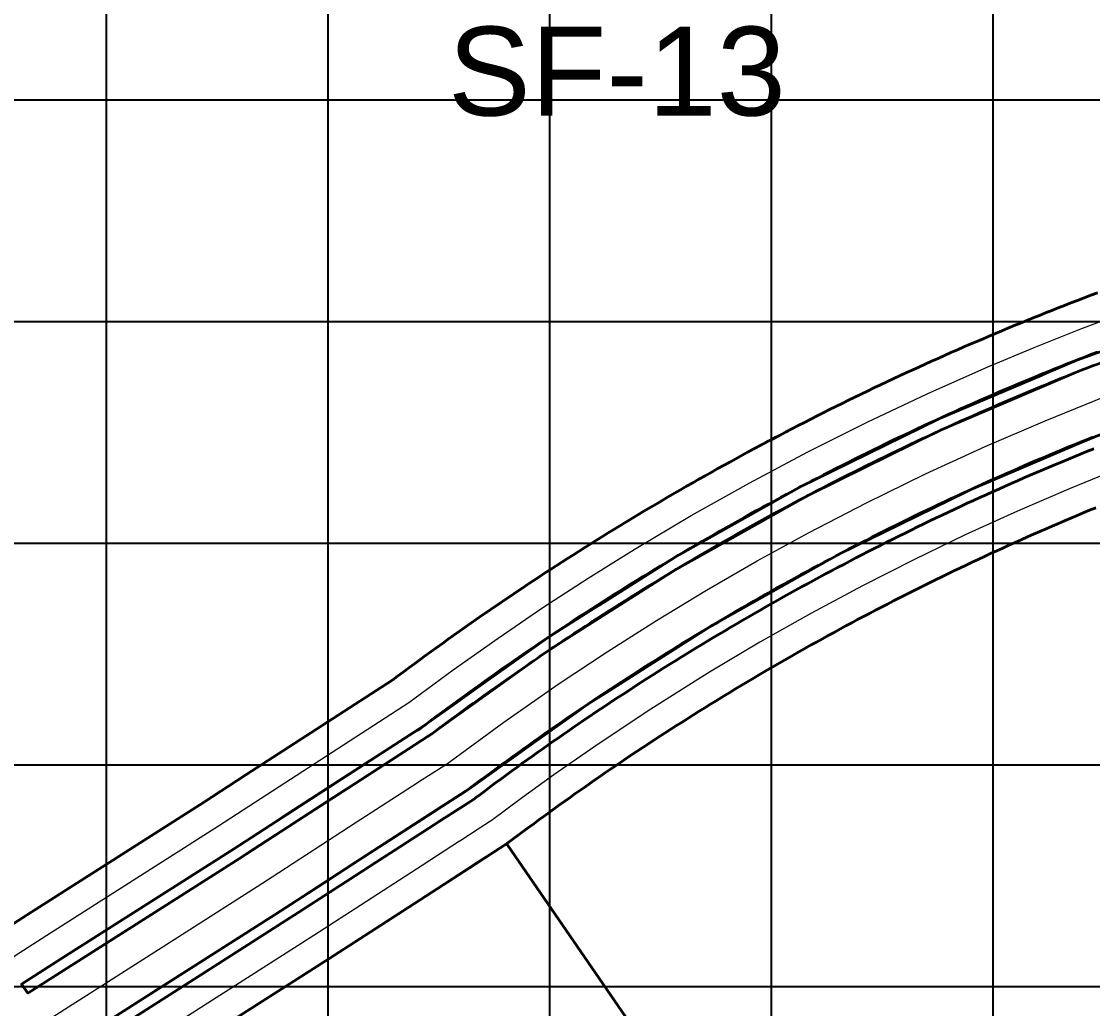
# Model space of a CAD drawing. Header units: millimetres. Extents: x 464536 to 476893, y 870501 to 881610.
# Drawn here: x 467461.5 to 467944.9, y 877990 to 878435.3 of the extents above; entities that cross this region are included whole.
import ezdxf
from ezdxf.enums import TextEntityAlignment as Align

# ---------------------------------------------------------------- set-up
doc = ezdxf.new("R2010")
doc.units = ezdxf.units.MM
for name, color, linetype, lineweight in [('Center_1', 7, 'Continuous', 5), ('Land Use Code', 7, 'Continuous', 35), ('Mixed use', 30, 'Continuous', 35), ('Proposed Road Net work', 7, 'Continuous', 35), ('Recreational _ Environmental', 84, 'Continuous', 35), ('Special Functions-', 9, 'Continuous', 35)]:
    doc.layers.add(name, color=color, linetype=linetype, lineweight=lineweight)
doc.layers.add('Grid1', color=7, linetype='Continuous')
doc.styles.add('Arial', font='arial.ttf')

msp = doc.modelspace()

# ---------------------------------------------------------------- linework, layer by layer
at = {"layer": 'Center_1'}
for points in [[(467444.96, 878005.29), (467472.96, 878023.14), (467550.41, 878072.51), (467569.65, 878084.96), (467636.31, 878128.09), (467656.31, 878142.83), (467676.59, 878157.17), (467696.82, 878170.89), (467717.32, 878184.22), (467738.07, 878197.16), (467763.81, 878212.45), (467789.91, 878227.12), (467816.36, 878241.18), (467843.12, 878254.6), (467870.2, 878267.39), (467897.57, 878279.53), (467918.51, 878288.31), (467939.61, 878296.7), (467968.88, 878307.64)], [(467451.98, 877971.22), (467468.86, 877981.99), (467469.04, 877982.1), (467516.3, 878012.22), (467567.98, 878045.16), (467574.66, 878049.49), (467612.17, 878073.76), (467640.6, 878092.16), (467640.78, 878092.27), (467653.73, 878100.65), (467654.93, 878101.43), (467679.16, 878119.23), (467703.81, 878136.43), (467725.79, 878151.03), (467748.07, 878165.16), (467770.66, 878178.81), (467793.53, 878191.97), (467816.67, 878204.64), (467842.92, 878218.24), (467869.48, 878231.2), (467896.35, 878243.53), (467923.5, 878255.21), (467950.93, 878266.23)], [(467958.75, 878234.4), (467934.77, 878224.7), (467911, 878214.48), (467887.46, 878203.75), (467864.16, 878192.52), (467841.1, 878180.78), (467817.8, 878168.28), (467794.78, 878155.27), (467772.06, 878141.75), (467768.48, 878139.56), (467743.97, 878124.09), (467719.84, 878108.03), (467701.84, 878095.49), (467687.63, 878085.24), (467673.57, 878074.78), (467673.19, 878074.53), (467667.62, 878070.93), (467659.41, 878065.62), (467659.23, 878065.5), (467642.42, 878054.62), (467612.17, 878035.05), (467593.48, 878022.96), (467549.48, 877994.83), (467487.78, 877955.5)]]:
    msp.add_lwpolyline(points, dxfattribs=at)
at = {"layer": 'Grid1'}
for p, q in [((467500, 870600), (467500, 881600)), ((467600, 870600), (467600, 881600)), ((467700, 870600), (467700, 881600)), ((467800, 870600), (467800, 881600)), ((467900, 870600), (467900, 881600)), ((464700, 878400), (472600, 878400)), ((464700, 878300), (472600, 878300)), ((464700, 878200), (472600, 878200)), ((464700, 878100), (472600, 878100)), ((464700, 878000), (472600, 878000))]:
    msp.add_line(p, q, dxfattribs=at)
at = {"layer": 'Mixed use'}
msp.add_polyline3d([(467854.06, 877812.1, 0), (467680.68, 878064.01, 0), (467680.45, 878064.34, 0), (467681.09, 878064.8, 0), (467683.41, 878066.54, 0), (467685.73, 878068.28, 0), (467688.04, 878070.01, 0), (467690.36, 878071.73, 0), (467692.69, 878073.44, 0), (467695.02, 878075.15, 0), (467697.35, 878076.86, 0), (467699.69, 878078.56, 0), (467702.03, 878080.25, 0), (467704.38, 878081.94, 0), (467706.73, 878083.62, 0), (467709.08, 878085.3, 0), (467711.3, 878086.87, 0), (467713.51, 878088.43, 0), (467715.73, 878089.99, 0), (467717.96, 878091.54, 0), (467720.19, 878093.09, 0), (467722.42, 878094.64, 0), (467724.65, 878096.17, 0), (467726.89, 878097.71, 0), (467729.39, 878099.41, 0), (467731.89, 878101.1, 0), (467734.39, 878102.79, 0), (467736.9, 878104.47, 0), (467739.41, 878106.14, 0), (467741.93, 878107.81, 0), (467744.45, 878109.47, 0), (467746.98, 878111.13, 0), (467749.5, 878112.78, 0), (467752.04, 878114.42, 0), (467754.58, 878116.06, 0), (467757.12, 878117.69, 0), (467759.66, 878119.31, 0), (467762.21, 878120.93, 0), (467764.77, 878122.54, 0), (467767.33, 878124.14, 0), (467769.89, 878125.74, 0), (467772.45, 878127.33, 0), (467775.02, 878128.91, 0), (467778.57, 878131.08, 0), (467781.14, 878132.65, 0), (467783.73, 878134.21, 0), (467786.32, 878135.76, 0), (467788.91, 878137.31, 0), (467791.5, 878138.86, 0), (467794.1, 878140.39, 0), (467796.71, 878141.92, 0), (467799.31, 878143.44, 0), (467801.93, 878144.96, 0), (467804.54, 878146.47, 0), (467807.16, 878147.97, 0), (467809.78, 878149.47, 0), (467812.41, 878150.96, 0), (467815.04, 878152.44, 0), (467817.67, 878153.91, 0), (467820.31, 878155.38, 0), (467822.95, 878156.85, 0), (467825.6, 878158.3, 0), (467828.25, 878159.75, 0), (467830.9, 878161.19, 0), (467833.56, 878162.63, 0), (467836.22, 878164.06, 0), (467838.88, 878165.48, 0), (467841.55, 878166.9, 0), (467844.22, 878168.3, 0), (467846.89, 878169.71, 0), (467849.6, 878171.11, 0), (467852.3, 878172.51, 0), (467855.01, 878173.91, 0), (467857.73, 878175.3, 0), (467860.44, 878176.68, 0), (467863.16, 878178.05, 0), (467865.89, 878179.41, 0), (467868.62, 878180.77, 0), (467871.35, 878182.13, 0), (467874.08, 878183.47, 0), (467876.82, 878184.81, 0), (467879.56, 878186.14, 0), (467882.31, 878187.46, 0), (467885.06, 878188.78, 0), (467887.81, 878190.09, 0), (467890.56, 878191.39, 0), (467893.32, 878192.69, 0), (467896.08, 878193.98, 0), (467898.85, 878195.26, 0), (467901.62, 878196.54, 0), (467904.39, 878197.8, 0), (467907.16, 878199.06, 0), (467909.94, 878200.32, 0), (467912.72, 878201.56, 0), (467915.51, 878202.8, 0), (467918.3, 878204.03, 0), (467921.09, 878205.26, 0), (467923.88, 878206.48, 0), (467926.68, 878207.69, 0), (467929.48, 878208.89, 0), (467932.28, 878210.08, 0), (467935.09, 878211.27, 0), (467937.9, 878212.45, 0), (467940.71, 878213.63, 0), (467943.52, 878214.8, 0), (467946.34, 878215.96, 0)], dxfattribs=at)
at = {"layer": 'Proposed Road Net work'}
for points in [[(467447.14, 878021.5, 0), (467466.25, 878033.68, 0), (467543.66, 878083.03, 0), (467562.86, 878095.45, 0), (467629.15, 878138.35, 0), (467631.3, 878139.96, 0), (467633.82, 878141.84, 0), (467636.33, 878143.71, 0), (467638.85, 878145.57, 0), (467641.38, 878147.43, 0), (467643.91, 878149.28, 0), (467646.45, 878151.12, 0), (467648.99, 878152.96, 0), (467651.53, 878154.79, 0), (467654.08, 878156.62, 0), (467656.64, 878158.44, 0), (467659.19, 878160.25, 0), (467661.76, 878162.06, 0), (467664.32, 878163.86, 0), (467666.9, 878165.66, 0), (467669.47, 878167.45, 0), (467672.01, 878169.2, 0), (467674.56, 878170.95, 0), (467677.1, 878172.69, 0), (467679.66, 878174.42, 0), (467682.21, 878176.15, 0), (467684.77, 878177.88, 0), (467687.34, 878179.59, 0), (467689.91, 878181.31, 0), (467692.48, 878183.01, 0), (467695.06, 878184.71, 0), (467697.64, 878186.4, 0), (467700.22, 878188.09, 0), (467702.81, 878189.77, 0), (467705.41, 878191.44, 0), (467708, 878193.11, 0), (467710.6, 878194.77, 0), (467713.21, 878196.42, 0), (467715.82, 878198.07, 0), (467718.43, 878199.71, 0), (467721.05, 878201.35, 0), (467723.67, 878202.98, 0), (467726.3, 878204.6, 0), (467728.93, 878206.22, 0), (467731.56, 878207.83, 0), (467734.28, 878209.48, 0), (467737, 878211.13, 0), (467739.73, 878212.77, 0), (467742.46, 878214.4, 0), (467745.2, 878216.03, 0), (467747.94, 878217.65, 0), (467750.68, 878219.26, 0), (467753.43, 878220.87, 0), (467756.18, 878222.47, 0), (467758.93, 878224.06, 0), (467761.7, 878225.65, 0), (467764.46, 878227.23, 0), (467767.23, 878228.8, 0), (467770, 878230.37, 0), (467772.78, 878231.92, 0), (467775.56, 878233.48, 0), (467778.34, 878235.02, 0), (467781.13, 878236.56, 0), (467783.92, 878238.09, 0), (467786.71, 878239.61, 0), (467789.51, 878241.13, 0), (467792.31, 878242.64, 0), (467795.12, 878244.14, 0), (467797.93, 878245.64, 0), (467800.74, 878247.12, 0), (467803.56, 878248.61, 0), (467806.38, 878250.08, 0), (467809.21, 878251.55, 0), (467812.03, 878253.01, 0), (467814.87, 878254.46, 0), (467817.7, 878255.91, 0), (467820.54, 878257.35, 0), (467823.38, 878258.78, 0), (467826.23, 878260.21, 0), (467829.08, 878261.63, 0), (467831.93, 878263.04, 0), (467834.79, 878264.44, 0), (467837.65, 878265.84, 0), (467840.51, 878267.23, 0), (467843.38, 878268.61, 0), (467846.25, 878269.99, 0), (467849.13, 878271.35, 0), (467852, 878272.72, 0), (467854.88, 878274.07, 0), (467857.77, 878275.42, 0), (467860.66, 878276.76, 0), (467863.55, 878278.09, 0), (467866.44, 878279.41, 0), (467869.34, 878280.73, 0), (467872.24, 878282.04, 0), (467875.14, 878283.35, 0), (467878.05, 878284.64, 0), (467880.96, 878285.93, 0), (467883.88, 878287.21, 0), (467886.79, 878288.49, 0), (467889.71, 878289.76, 0), (467892.63, 878291.02, 0), (467895.45, 878292.22, 0), (467898.26, 878293.42, 0), (467901.08, 878294.61, 0), (467903.9, 878295.79, 0), (467906.72, 878296.97, 0), (467909.54, 878298.14, 0), (467912.37, 878299.3, 0), (467915.2, 878300.46, 0), (467918.04, 878301.6, 0), (467920.87, 878302.75, 0), (467923.71, 878303.88, 0), (467926.55, 878305.01, 0), (467929.4, 878306.14, 0), (467932.25, 878307.25, 0), (467935.1, 878308.36, 0), (467938.08, 878309.51, 0), (467941.07, 878310.66, 0), (467944.06, 878311.8, 0), (467947.06, 878312.93, 0)], [(467447.14, 878021.5, 0), (467466.25, 878033.68, 0), (467543.66, 878083.03, 0), (467562.86, 878095.45, 0), (467629.15, 878138.35, 0), (467631.3, 878139.96, 0), (467633.82, 878141.84, 0), (467636.33, 878143.71, 0), (467638.85, 878145.57, 0), (467641.38, 878147.43, 0), (467643.91, 878149.28, 0), (467646.45, 878151.12, 0), (467648.99, 878152.96, 0), (467651.53, 878154.79, 0), (467654.08, 878156.62, 0), (467656.64, 878158.44, 0), (467659.19, 878160.25, 0), (467661.76, 878162.06, 0), (467664.32, 878163.86, 0), (467666.9, 878165.66, 0), (467669.47, 878167.45, 0), (467672.01, 878169.2, 0), (467674.56, 878170.95, 0), (467677.1, 878172.69, 0), (467679.66, 878174.42, 0), (467682.21, 878176.15, 0), (467684.77, 878177.88, 0), (467687.34, 878179.59, 0), (467689.91, 878181.31, 0), (467692.48, 878183.01, 0), (467695.06, 878184.71, 0), (467697.64, 878186.4, 0), (467700.22, 878188.09, 0), (467702.81, 878189.77, 0), (467705.41, 878191.44, 0), (467708, 878193.11, 0), (467710.6, 878194.77, 0), (467713.21, 878196.42, 0), (467715.82, 878198.07, 0), (467718.43, 878199.71, 0), (467721.05, 878201.35, 0), (467723.67, 878202.98, 0), (467726.3, 878204.6, 0), (467728.93, 878206.22, 0), (467731.56, 878207.83, 0), (467734.28, 878209.48, 0), (467737, 878211.13, 0), (467739.73, 878212.77, 0), (467742.46, 878214.4, 0), (467745.2, 878216.03, 0), (467747.94, 878217.65, 0), (467750.68, 878219.26, 0), (467753.43, 878220.87, 0), (467756.18, 878222.47, 0), (467758.93, 878224.06, 0), (467761.7, 878225.65, 0), (467764.46, 878227.23, 0), (467767.23, 878228.8, 0), (467770, 878230.37, 0), (467772.78, 878231.92, 0), (467775.56, 878233.48, 0), (467778.34, 878235.02, 0), (467781.13, 878236.56, 0), (467783.92, 878238.09, 0), (467786.71, 878239.61, 0), (467789.51, 878241.13, 0), (467792.31, 878242.64, 0), (467795.12, 878244.14, 0), (467797.93, 878245.64, 0), (467800.74, 878247.12, 0), (467803.56, 878248.61, 0), (467806.38, 878250.08, 0), (467809.21, 878251.55, 0), (467812.03, 878253.01, 0), (467814.87, 878254.46, 0), (467817.7, 878255.91, 0), (467820.54, 878257.35, 0), (467823.38, 878258.78, 0), (467826.23, 878260.21, 0), (467829.08, 878261.63, 0), (467831.93, 878263.04, 0), (467834.79, 878264.44, 0), (467837.65, 878265.84, 0), (467840.51, 878267.23, 0), (467843.38, 878268.61, 0), (467846.25, 878269.99, 0), (467849.13, 878271.35, 0), (467852, 878272.72, 0), (467854.88, 878274.07, 0), (467857.77, 878275.42, 0), (467860.66, 878276.76, 0), (467863.55, 878278.09, 0), (467866.44, 878279.41, 0), (467869.34, 878280.73, 0), (467872.24, 878282.04, 0), (467875.14, 878283.35, 0), (467878.05, 878284.64, 0), (467880.96, 878285.93, 0), (467883.88, 878287.21, 0), (467886.79, 878288.49, 0), (467889.71, 878289.76, 0), (467892.63, 878291.02, 0), (467895.45, 878292.22, 0), (467898.26, 878293.42, 0), (467901.08, 878294.61, 0), (467903.9, 878295.79, 0), (467906.72, 878296.97, 0), (467909.54, 878298.14, 0), (467912.37, 878299.3, 0), (467915.2, 878300.46, 0), (467918.04, 878301.6, 0), (467920.87, 878302.75, 0), (467923.71, 878303.88, 0), (467926.55, 878305.01, 0), (467929.4, 878306.14, 0), (467932.25, 878307.25, 0), (467935.1, 878308.36, 0), (467938.08, 878309.51, 0), (467941.07, 878310.66, 0), (467944.06, 878311.8, 0), (467947.06, 878312.93, 0)], [(467947.06, 878286.18, 0), (467944.13, 878285.05, 0), (467941.34, 878283.96, 0), (467938.55, 878282.87, 0), (467935.76, 878281.77, 0), (467932.97, 878280.66, 0), (467930.19, 878279.55, 0), (467927.41, 878278.43, 0), (467924.63, 878277.3, 0), (467921.85, 878276.17, 0), (467919.08, 878275.03, 0), (467916.31, 878273.88, 0), (467913.54, 878272.73, 0), (467910.78, 878271.57, 0), (467908.02, 878270.4, 0), (467905.26, 878269.23, 0), (467902.5, 878268.05, 0), (467899.64, 878266.81, 0), (467896.77, 878265.57, 0), (467893.91, 878264.32, 0), (467891.06, 878263.06, 0), (467888.2, 878261.8, 0), (467885.35, 878260.53, 0), (467882.51, 878259.25, 0), (467879.66, 878257.96, 0), (467876.82, 878256.67, 0), (467873.98, 878255.37, 0), (467871.15, 878254.06, 0), (467868.32, 878252.75, 0), (467865.49, 878251.43, 0), (467862.67, 878250.1, 0), (467859.84, 878248.77, 0), (467857.03, 878247.43, 0), (467854.21, 878246.08, 0), (467851.4, 878244.72, 0), (467848.59, 878243.36, 0), (467845.79, 878241.99, 0), (467842.99, 878240.61, 0), (467840.19, 878239.23, 0), (467837.4, 878237.84, 0), (467834.61, 878236.44, 0), (467831.82, 878235.04, 0), (467829.03, 878233.63, 0), (467826.25, 878232.21, 0), (467823.48, 878230.78, 0), (467820.71, 878229.35, 0), (467817.94, 878227.91, 0), (467815.17, 878226.47, 0), (467812.41, 878225.02, 0), (467809.64, 878223.55, 0), (467806.89, 878222.09, 0), (467804.14, 878220.61, 0), (467801.4, 878219.13, 0), (467798.65, 878217.65, 0), (467795.91, 878216.15, 0), (467793.18, 878214.65, 0), (467790.44, 878213.15, 0), (467787.71, 878211.63, 0), (467784.99, 878210.11, 0), (467782.27, 878208.58, 0), (467779.55, 878207.05, 0), (467776.84, 878205.51, 0), (467774.13, 878203.96, 0), (467771.42, 878202.4, 0), (467768.72, 878200.84, 0), (467766.02, 878199.27, 0), (467763.33, 878197.7, 0), (467760.64, 878196.12, 0), (467757.95, 878194.53, 0), (467755.27, 878192.93, 0), (467752.59, 878191.33, 0), (467749.91, 878189.72, 0), (467747.24, 878188.11, 0), (467744.58, 878186.48, 0), (467741.99, 878184.91, 0), (467739.42, 878183.32, 0), (467736.84, 878181.73, 0), (467734.27, 878180.13, 0), (467731.71, 878178.53, 0), (467729.14, 878176.92, 0), (467726.59, 878175.3, 0), (467724.03, 878173.68, 0), (467721.48, 878172.05, 0), (467718.93, 878170.42, 0), (467716.39, 878168.78, 0), (467713.85, 878167.13, 0), (467711.32, 878165.48, 0), (467708.79, 878163.82, 0), (467706.26, 878162.15, 0), (467703.74, 878160.48, 0), (467701.22, 878158.8, 0), (467698.71, 878157.12, 0), (467696.2, 878155.43, 0), (467693.69, 878153.73, 0), (467691.19, 878152.03, 0), (467688.69, 878150.33, 0), (467686.19, 878148.61, 0), (467683.7, 878146.89, 0), (467681.18, 878145.14, 0), (467678.66, 878143.38, 0), (467676.14, 878141.61, 0), (467673.63, 878139.84, 0), (467671.12, 878138.06, 0), (467668.62, 878136.28, 0), (467666.12, 878134.49, 0), (467663.62, 878132.69, 0), (467661.13, 878130.89, 0), (467658.65, 878129.08, 0), (467656.16, 878127.27, 0), (467653.69, 878125.44, 0), (467651.21, 878123.62, 0), (467648.75, 878121.78, 0), (467646.28, 878119.95, 0), (467643.81, 878118.09, 0), (467643.1, 878117.59, 0), (467576.44, 878074.46, 0), (467557.17, 878061.99, 0), (467479.68, 878012.6, 0), (467461.55, 878001.04, 0), (467464.44, 877996.95, 0), (467508.24, 878024.87, 0), (467559.87, 878057.78, 0), (467566.51, 878062.08, 0), (467604.02, 878086.35, 0), (467632.57, 878104.83, 0), (467645.58, 878113.25, 0), (467646.34, 878113.74, 0), (467648.34, 878115.24, 0), (467650.77, 878117.06, 0), (467653.21, 878118.88, 0), (467655.66, 878120.69, 0), (467658.11, 878122.49, 0), (467660.56, 878124.29, 0), (467663.02, 878126.08, 0), (467665.48, 878127.87, 0), (467667.95, 878129.65, 0), (467670.42, 878131.42, 0), (467672.9, 878133.19, 0), (467675.38, 878134.95, 0), (467677.86, 878136.71, 0), (467680.35, 878138.46, 0), (467682.84, 878140.2, 0), (467685.34, 878141.94, 0), (467687.84, 878143.67, 0), (467690.35, 878145.4, 0), (467692.86, 878147.12, 0), (467695.37, 878148.83, 0), (467697.94, 878150.58, 0), (467700.52, 878152.31, 0), (467703.1, 878154.04, 0), (467705.68, 878155.77, 0), (467708.27, 878157.48, 0), (467710.86, 878159.2, 0), (467713.46, 878160.9, 0), (467716.06, 878162.6, 0), (467718.66, 878164.29, 0), (467721.27, 878165.97, 0), (467723.88, 878167.65, 0), (467726.5, 878169.32, 0), (467729.12, 878170.99, 0), (467731.75, 878172.65, 0), (467734.38, 878174.3, 0), (467737.01, 878175.95, 0), (467739.65, 878177.59, 0), (467742.29, 878179.22, 0), (467744.94, 878180.84, 0), (467747.59, 878182.46, 0), (467750.24, 878184.08, 0), (467752.9, 878185.68, 0), (467755.56, 878187.28, 0), (467758.23, 878188.88, 0), (467760.9, 878190.46, 0), (467763.57, 878192.04, 0), (467766.25, 878193.62, 0), (467768.93, 878195.18, 0), (467771.62, 878196.74, 0), (467774.3, 878198.29, 0), (467777, 878199.84, 0), (467779.7, 878201.38, 0), (467782.4, 878202.91, 0), (467785.1, 878204.44, 0), (467787.81, 878205.96, 0), (467790.52, 878207.47, 0), (467793.24, 878208.98, 0), (467795.96, 878210.48, 0), (467798.68, 878211.97, 0), (467801.41, 878213.45, 0), (467804.14, 878214.93, 0), (467806.87, 878216.41, 0), (467809.61, 878217.87, 0), (467812.36, 878219.33, 0), (467815.12, 878220.79, 0), (467817.88, 878222.24, 0), (467820.64, 878223.68, 0), (467823.41, 878225.12, 0), (467826.18, 878226.55, 0), (467828.95, 878227.97, 0), (467831.73, 878229.39, 0), (467834.51, 878230.79, 0), (467837.29, 878232.2, 0), (467840.08, 878233.59, 0), (467842.87, 878234.98, 0), (467845.66, 878236.36, 0), (467848.46, 878237.73, 0), (467851.26, 878239.1, 0), (467854.07, 878240.46, 0), (467856.87, 878241.81, 0), (467859.68, 878243.16, 0), (467862.5, 878244.49, 0), (467865.32, 878245.83, 0), (467868.14, 878247.15, 0), (467870.96, 878248.47, 0), (467873.79, 878249.78, 0), (467876.62, 878251.08, 0), (467879.46, 878252.38, 0), (467882.29, 878253.67, 0), (467885.13, 878254.95, 0), (467887.98, 878256.22, 0), (467890.83, 878257.49, 0), (467893.68, 878258.75, 0), (467896.53, 878260, 0), (467899.39, 878261.25, 0), (467902.25, 878262.49, 0), (467905.11, 878263.72, 0), (467907.97, 878264.95, 0), (467910.84, 878266.17, 0), (467913.71, 878267.38, 0), (467916.59, 878268.58, 0), (467919.47, 878269.78, 0), (467922.35, 878270.96, 0), (467925.23, 878272.15, 0), (467928.12, 878273.32, 0), (467931.01, 878274.49, 0), (467933.9, 878275.65, 0), (467936.8, 878276.8, 0), (467939.69, 878277.95, 0), (467942.6, 878279.09, 0), (467945.5, 878280.22, 0)], [(467947.06, 878286.18, 0), (467944.13, 878285.05, 0), (467941.34, 878283.96, 0), (467938.55, 878282.87, 0), (467935.76, 878281.77, 0), (467932.97, 878280.66, 0), (467930.19, 878279.55, 0), (467927.41, 878278.43, 0), (467924.63, 878277.3, 0), (467921.85, 878276.17, 0), (467919.08, 878275.03, 0), (467916.31, 878273.88, 0), (467913.54, 878272.73, 0), (467910.78, 878271.57, 0), (467908.02, 878270.4, 0), (467905.26, 878269.23, 0), (467902.5, 878268.05, 0), (467899.64, 878266.81, 0), (467896.77, 878265.57, 0), (467893.91, 878264.32, 0), (467891.06, 878263.06, 0), (467888.2, 878261.8, 0), (467885.35, 878260.53, 0), (467882.51, 878259.25, 0), (467879.66, 878257.96, 0), (467876.82, 878256.67, 0), (467873.98, 878255.37, 0), (467871.15, 878254.06, 0), (467868.32, 878252.75, 0), (467865.49, 878251.43, 0), (467862.67, 878250.1, 0), (467859.84, 878248.77, 0), (467857.03, 878247.43, 0), (467854.21, 878246.08, 0), (467851.4, 878244.72, 0), (467848.59, 878243.36, 0), (467845.79, 878241.99, 0), (467842.99, 878240.61, 0), (467840.19, 878239.23, 0), (467837.4, 878237.84, 0), (467834.61, 878236.44, 0), (467831.82, 878235.04, 0), (467829.03, 878233.63, 0), (467826.25, 878232.21, 0), (467823.48, 878230.78, 0), (467820.71, 878229.35, 0), (467817.94, 878227.91, 0), (467815.17, 878226.47, 0), (467812.41, 878225.02, 0), (467809.64, 878223.55, 0), (467806.89, 878222.09, 0), (467804.14, 878220.61, 0), (467801.4, 878219.13, 0), (467798.65, 878217.65, 0), (467795.91, 878216.15, 0), (467793.18, 878214.65, 0), (467790.44, 878213.15, 0), (467787.71, 878211.63, 0), (467784.99, 878210.11, 0), (467782.27, 878208.58, 0), (467779.55, 878207.05, 0), (467776.84, 878205.51, 0), (467774.13, 878203.96, 0), (467771.42, 878202.4, 0), (467768.72, 878200.84, 0), (467766.02, 878199.27, 0), (467763.33, 878197.7, 0), (467760.64, 878196.12, 0), (467757.95, 878194.53, 0), (467755.27, 878192.93, 0), (467752.59, 878191.33, 0), (467749.91, 878189.72, 0), (467747.24, 878188.11, 0), (467744.58, 878186.48, 0), (467741.99, 878184.91, 0), (467739.42, 878183.32, 0), (467736.84, 878181.73, 0), (467734.27, 878180.13, 0), (467731.71, 878178.53, 0), (467729.14, 878176.92, 0), (467726.59, 878175.3, 0), (467724.03, 878173.68, 0), (467721.48, 878172.05, 0), (467718.93, 878170.42, 0), (467716.39, 878168.78, 0), (467713.85, 878167.13, 0), (467711.32, 878165.48, 0), (467708.79, 878163.82, 0), (467706.26, 878162.15, 0), (467703.74, 878160.48, 0), (467701.22, 878158.8, 0), (467698.71, 878157.12, 0), (467696.2, 878155.43, 0), (467693.69, 878153.73, 0), (467691.19, 878152.03, 0), (467688.69, 878150.33, 0), (467686.19, 878148.61, 0), (467683.7, 878146.89, 0), (467681.18, 878145.14, 0), (467678.66, 878143.38, 0), (467676.14, 878141.61, 0), (467673.63, 878139.84, 0), (467671.12, 878138.06, 0), (467668.62, 878136.28, 0), (467666.12, 878134.49, 0), (467663.62, 878132.69, 0), (467661.13, 878130.89, 0), (467658.65, 878129.08, 0), (467656.16, 878127.27, 0), (467653.69, 878125.44, 0), (467651.21, 878123.62, 0), (467648.75, 878121.78, 0), (467646.28, 878119.95, 0), (467643.81, 878118.09, 0), (467643.1, 878117.59, 0), (467576.44, 878074.46, 0), (467557.17, 878061.99, 0), (467479.68, 878012.6, 0), (467461.55, 878001.04, 0), (467464.44, 877996.95, 0), (467508.24, 878024.87, 0), (467559.87, 878057.78, 0), (467566.51, 878062.08, 0), (467604.02, 878086.35, 0), (467632.57, 878104.83, 0), (467645.58, 878113.25, 0), (467646.34, 878113.74, 0), (467648.34, 878115.24, 0), (467650.77, 878117.06, 0), (467653.21, 878118.88, 0), (467655.66, 878120.69, 0), (467658.11, 878122.49, 0), (467660.56, 878124.29, 0), (467663.02, 878126.08, 0), (467665.48, 878127.87, 0), (467667.95, 878129.65, 0), (467670.42, 878131.42, 0), (467672.9, 878133.19, 0), (467675.38, 878134.95, 0), (467677.86, 878136.71, 0), (467680.35, 878138.46, 0), (467682.84, 878140.2, 0), (467685.34, 878141.94, 0), (467687.84, 878143.67, 0), (467690.35, 878145.4, 0), (467692.86, 878147.12, 0), (467695.37, 878148.83, 0), (467697.94, 878150.58, 0), (467700.52, 878152.31, 0), (467703.1, 878154.04, 0), (467705.68, 878155.77, 0), (467708.27, 878157.48, 0), (467710.86, 878159.2, 0), (467713.46, 878160.9, 0), (467716.06, 878162.6, 0), (467718.66, 878164.29, 0), (467721.27, 878165.97, 0), (467723.88, 878167.65, 0), (467726.5, 878169.32, 0), (467729.12, 878170.99, 0), (467731.75, 878172.65, 0), (467734.38, 878174.3, 0), (467737.01, 878175.95, 0), (467739.65, 878177.59, 0), (467742.29, 878179.22, 0), (467744.94, 878180.84, 0), (467747.59, 878182.46, 0), (467750.24, 878184.08, 0), (467752.9, 878185.68, 0), (467755.56, 878187.28, 0), (467758.23, 878188.88, 0), (467760.9, 878190.46, 0), (467763.57, 878192.04, 0), (467766.25, 878193.62, 0), (467768.93, 878195.18, 0), (467771.62, 878196.74, 0), (467774.3, 878198.29, 0), (467777, 878199.84, 0), (467779.7, 878201.38, 0), (467782.4, 878202.91, 0), (467785.1, 878204.44, 0), (467787.81, 878205.96, 0), (467790.52, 878207.47, 0), (467793.24, 878208.98, 0), (467795.96, 878210.48, 0), (467798.68, 878211.97, 0), (467801.41, 878213.45, 0), (467804.14, 878214.93, 0), (467806.87, 878216.41, 0), (467809.61, 878217.87, 0), (467812.36, 878219.33, 0), (467815.12, 878220.79, 0), (467817.88, 878222.24, 0), (467820.64, 878223.68, 0), (467823.41, 878225.12, 0), (467826.18, 878226.55, 0), (467828.95, 878227.97, 0), (467831.73, 878229.39, 0), (467834.51, 878230.79, 0), (467837.29, 878232.2, 0), (467840.08, 878233.59, 0), (467842.87, 878234.98, 0), (467845.66, 878236.36, 0), (467848.46, 878237.73, 0), (467851.26, 878239.1, 0), (467854.07, 878240.46, 0), (467856.87, 878241.81, 0), (467859.68, 878243.16, 0), (467862.5, 878244.49, 0), (467865.32, 878245.83, 0), (467868.14, 878247.15, 0), (467870.96, 878248.47, 0), (467873.79, 878249.78, 0), (467876.62, 878251.08, 0), (467879.46, 878252.38, 0), (467882.29, 878253.67, 0), (467885.13, 878254.95, 0), (467887.98, 878256.22, 0), (467890.83, 878257.49, 0), (467893.68, 878258.75, 0), (467896.53, 878260, 0), (467899.39, 878261.25, 0), (467902.25, 878262.49, 0), (467905.11, 878263.72, 0), (467907.97, 878264.95, 0), (467910.84, 878266.17, 0), (467913.71, 878267.38, 0), (467916.59, 878268.58, 0), (467919.47, 878269.78, 0), (467922.35, 878270.96, 0), (467925.23, 878272.15, 0), (467928.12, 878273.32, 0), (467931.01, 878274.49, 0), (467933.9, 878275.65, 0), (467936.8, 878276.8, 0), (467939.69, 878277.95, 0), (467942.6, 878279.09, 0), (467945.5, 878280.22, 0)], [(467945.03, 878247.79, 0), (467942.21, 878246.66, 0), (467939.39, 878245.52, 0), (467936.57, 878244.37, 0), (467933.76, 878243.22, 0), (467930.95, 878242.06, 0), (467928.14, 878240.89, 0), (467925.33, 878239.72, 0), (467922.53, 878238.54, 0), (467919.73, 878237.35, 0), (467916.93, 878236.15, 0), (467914.14, 878234.95, 0), (467911.35, 878233.74, 0), (467908.56, 878232.52, 0), (467905.78, 878231.3, 0), (467902.99, 878230.07, 0), (467900.22, 878228.83, 0), (467897.44, 878227.59, 0), (467894.67, 878226.34, 0), (467891.9, 878225.08, 0), (467889.13, 878223.81, 0), (467886.37, 878222.54, 0), (467883.61, 878221.26, 0), (467880.85, 878219.98, 0), (467878.1, 878218.69, 0), (467875.35, 878217.39, 0), (467872.6, 878216.08, 0), (467869.86, 878214.77, 0), (467867.12, 878213.45, 0), (467864.38, 878212.12, 0), (467861.65, 878210.79, 0), (467858.92, 878209.45, 0), (467856.19, 878208.1, 0), (467853.47, 878206.74, 0), (467850.75, 878205.38, 0), (467848.03, 878204.02, 0), (467845.32, 878202.64, 0), (467842.61, 878201.26, 0), (467839.9, 878199.87, 0), (467837.2, 878198.48, 0), (467834.5, 878197.08, 0), (467831.8, 878195.67, 0), (467829.11, 878194.25, 0), (467826.42, 878192.83, 0), (467823.73, 878191.4, 0), (467821.06, 878189.97, 0), (467818.39, 878188.54, 0), (467815.73, 878187.09, 0), (467813.07, 878185.64, 0), (467810.41, 878184.19, 0), (467807.75, 878182.72, 0), (467805.1, 878181.25, 0), (467802.45, 878179.78, 0), (467799.81, 878178.29, 0), (467797.17, 878176.8, 0), (467794.54, 878175.31, 0), (467791.9, 878173.81, 0), (467789.27, 878172.3, 0), (467786.65, 878170.78, 0), (467784.03, 878169.26, 0), (467781.41, 878167.73, 0), (467778.8, 878166.19, 0), (467776.19, 878164.65, 0), (467773.58, 878163.1, 0), (467770.98, 878161.55, 0), (467768.38, 878159.99, 0), (467765.79, 878158.42, 0), (467763.2, 878156.85, 0), (467760.61, 878155.27, 0), (467758.03, 878153.68, 0), (467755.45, 878152.09, 0), (467752.88, 878150.49, 0), (467750.31, 878148.88, 0), (467747.74, 878147.27, 0), (467745.18, 878145.65, 0), (467742.62, 878144.02, 0), (467740.07, 878142.39, 0), (467737.51, 878140.75, 0), (467734.97, 878139.11, 0), (467732.43, 878137.46, 0), (467729.89, 878135.8, 0), (467727.35, 878134.14, 0), (467724.83, 878132.47, 0), (467722.3, 878130.79, 0), (467719.78, 878129.11, 0), (467717.26, 878127.42, 0), (467714.75, 878125.73, 0), (467712.24, 878124.02, 0), (467709.79, 878122.35, 0), (467707.34, 878120.67, 0), (467704.89, 878118.99, 0), (467702.45, 878117.3, 0), (467700.01, 878115.6, 0), (467697.58, 878113.9, 0), (467695.15, 878112.19, 0), (467692.73, 878110.48, 0), (467690.31, 878108.76, 0), (467687.89, 878107.03, 0), (467685.48, 878105.3, 0), (467683.07, 878103.56, 0), (467680.67, 878101.82, 0), (467678.27, 878100.07, 0), (467675.87, 878098.32, 0), (467673.48, 878096.55, 0), (467671.1, 878094.79, 0), (467668.71, 878093.01, 0), (467666.34, 878091.24, 0), (467663.95, 878089.44, 0), (467663.08, 878088.84, 0), (467661.88, 878088.06, 0), (467648.84, 878079.62, 0), (467620.32, 878061.16, 0), (467582.81, 878036.89, 0), (467576.08, 878032.54, 0), (467524.36, 877999.57, 0), (467481.73, 877972.4, 0)], [(467945.03, 878247.79, 0), (467942.21, 878246.66, 0), (467939.39, 878245.52, 0), (467936.57, 878244.37, 0), (467933.76, 878243.22, 0), (467930.95, 878242.06, 0), (467928.14, 878240.89, 0), (467925.33, 878239.72, 0), (467922.53, 878238.54, 0), (467919.73, 878237.35, 0), (467916.93, 878236.15, 0), (467914.14, 878234.95, 0), (467911.35, 878233.74, 0), (467908.56, 878232.52, 0), (467905.78, 878231.3, 0), (467902.99, 878230.07, 0), (467900.22, 878228.83, 0), (467897.44, 878227.59, 0), (467894.67, 878226.34, 0), (467891.9, 878225.08, 0), (467889.13, 878223.81, 0), (467886.37, 878222.54, 0), (467883.61, 878221.26, 0), (467880.85, 878219.98, 0), (467878.1, 878218.69, 0), (467875.35, 878217.39, 0), (467872.6, 878216.08, 0), (467869.86, 878214.77, 0), (467867.12, 878213.45, 0), (467864.38, 878212.12, 0), (467861.65, 878210.79, 0), (467858.92, 878209.45, 0), (467856.19, 878208.1, 0), (467853.47, 878206.74, 0), (467850.75, 878205.38, 0), (467848.03, 878204.02, 0), (467845.32, 878202.64, 0), (467842.61, 878201.26, 0), (467839.9, 878199.87, 0), (467837.2, 878198.48, 0), (467834.5, 878197.08, 0), (467831.8, 878195.67, 0), (467829.11, 878194.25, 0), (467826.42, 878192.83, 0), (467823.73, 878191.4, 0), (467821.06, 878189.97, 0), (467818.39, 878188.54, 0), (467815.73, 878187.09, 0), (467813.07, 878185.64, 0), (467810.41, 878184.19, 0), (467807.75, 878182.72, 0), (467805.1, 878181.25, 0), (467802.45, 878179.78, 0), (467799.81, 878178.29, 0), (467797.17, 878176.8, 0), (467794.54, 878175.31, 0), (467791.9, 878173.81, 0), (467789.27, 878172.3, 0), (467786.65, 878170.78, 0), (467784.03, 878169.26, 0), (467781.41, 878167.73, 0), (467778.8, 878166.19, 0), (467776.19, 878164.65, 0), (467773.58, 878163.1, 0), (467770.98, 878161.55, 0), (467768.38, 878159.99, 0), (467765.79, 878158.42, 0), (467763.2, 878156.85, 0), (467760.61, 878155.27, 0), (467758.03, 878153.68, 0), (467755.45, 878152.09, 0), (467752.88, 878150.49, 0), (467750.31, 878148.88, 0), (467747.74, 878147.27, 0), (467745.18, 878145.65, 0), (467742.62, 878144.02, 0), (467740.07, 878142.39, 0), (467737.51, 878140.75, 0), (467734.97, 878139.11, 0), (467732.43, 878137.46, 0), (467729.89, 878135.8, 0), (467727.35, 878134.14, 0), (467724.83, 878132.47, 0), (467722.3, 878130.79, 0), (467719.78, 878129.11, 0), (467717.26, 878127.42, 0), (467714.75, 878125.73, 0), (467712.24, 878124.02, 0), (467709.79, 878122.35, 0), (467707.34, 878120.67, 0), (467704.89, 878118.99, 0), (467702.45, 878117.3, 0), (467700.01, 878115.6, 0), (467697.58, 878113.9, 0), (467695.15, 878112.19, 0), (467692.73, 878110.48, 0), (467690.31, 878108.76, 0), (467687.89, 878107.03, 0), (467685.48, 878105.3, 0), (467683.07, 878103.56, 0), (467680.67, 878101.82, 0), (467678.27, 878100.07, 0), (467675.87, 878098.32, 0), (467673.48, 878096.55, 0), (467671.1, 878094.79, 0), (467668.71, 878093.01, 0), (467666.34, 878091.24, 0), (467663.95, 878089.44, 0), (467663.08, 878088.84, 0), (467661.88, 878088.06, 0), (467648.84, 878079.62, 0), (467620.32, 878061.16, 0), (467582.81, 878036.89, 0), (467576.08, 878032.54, 0), (467524.36, 877999.57, 0), (467481.73, 877972.4, 0)], [(467484.62, 877968.31, 0), (467542.76, 878005.37, 0), (467586.72, 878033.47, 0), (467605.38, 878045.54, 0), (467635.63, 878065.12, 0), (467652.53, 878076.05, 0), (467660.83, 878081.42, 0), (467666.4, 878085.03, 0), (467668.4, 878086.53, 0), (467670.76, 878088.3, 0), (467673.12, 878090.07, 0), (467675.49, 878091.82, 0), (467677.87, 878093.58, 0), (467680.25, 878095.32, 0), (467682.63, 878097.06, 0), (467685.02, 878098.8, 0), (467687.41, 878100.53, 0), (467689.8, 878102.25, 0), (467692.2, 878103.97, 0), (467694.6, 878105.68, 0), (467696.86, 878107.28, 0), (467699.13, 878108.88, 0), (467701.4, 878110.47, 0), (467703.67, 878112.06, 0), (467705.94, 878113.64, 0), (467708.22, 878115.21, 0), (467710.5, 878116.78, 0), (467712.79, 878118.35, 0), (467715.34, 878120.09, 0), (467717.89, 878121.81, 0), (467720.45, 878123.54, 0), (467723.01, 878125.25, 0), (467725.57, 878126.96, 0), (467728.14, 878128.67, 0), (467730.72, 878130.36, 0), (467733.3, 878132.05, 0), (467735.88, 878133.74, 0), (467738.46, 878135.41, 0), (467741.06, 878137.09, 0), (467743.65, 878138.75, 0), (467746.25, 878140.41, 0), (467748.85, 878142.06, 0), (467751.46, 878143.7, 0), (467754.07, 878145.34, 0), (467756.69, 878146.97, 0), (467759.31, 878148.59, 0), (467761.94, 878150.21, 0), (467765.55, 878152.42, 0), (467768.18, 878154.02, 0), (467770.82, 878155.62, 0), (467773.46, 878157.21, 0), (467776.11, 878158.79, 0), (467778.76, 878160.36, 0), (467781.41, 878161.93, 0), (467784.07, 878163.49, 0), (467786.74, 878165.05, 0), (467789.41, 878166.6, 0), (467792.07, 878168.14, 0), (467794.75, 878169.67, 0), (467797.42, 878171.2, 0), (467800.11, 878172.72, 0), (467802.79, 878174.23, 0), (467805.48, 878175.74, 0), (467808.17, 878177.24, 0), (467810.87, 878178.73, 0), (467813.57, 878180.22, 0), (467816.28, 878181.7, 0), (467818.99, 878183.17, 0), (467821.7, 878184.64, 0), (467824.41, 878186.1, 0), (467827.13, 878187.55, 0), (467829.86, 878188.99, 0), (467832.58, 878190.43, 0), (467835.32, 878191.86, 0), (467838.08, 878193.3, 0), (467840.84, 878194.73, 0), (467843.61, 878196.15, 0), (467846.38, 878197.57, 0), (467849.15, 878198.98, 0), (467851.93, 878200.38, 0), (467854.71, 878201.78, 0), (467857.5, 878203.16, 0), (467860.29, 878204.55, 0), (467863.08, 878205.92, 0), (467865.87, 878207.29, 0), (467868.67, 878208.64, 0), (467871.48, 878210, 0), (467874.28, 878211.34, 0), (467877.09, 878212.68, 0), (467879.91, 878214.01, 0), (467882.72, 878215.33, 0), (467885.54, 878216.65, 0), (467888.37, 878217.96, 0), (467891.19, 878219.26, 0), (467894.02, 878220.55, 0), (467896.86, 878221.84, 0), (467899.69, 878223.12, 0), (467902.53, 878224.39, 0), (467905.37, 878225.66, 0), (467908.22, 878226.91, 0), (467911.07, 878228.16, 0), (467913.92, 878229.41, 0), (467916.78, 878230.64, 0), (467919.64, 878231.87, 0), (467922.5, 878233.09, 0), (467925.37, 878234.31, 0), (467928.23, 878235.51, 0), (467931.11, 878236.71, 0), (467933.98, 878237.9, 0), (467936.86, 878239.09, 0), (467939.74, 878240.26, 0), (467942.62, 878241.43, 0), (467945.51, 878242.6, 0)], [(467484.62, 877968.31, 0), (467542.76, 878005.37, 0), (467586.72, 878033.47, 0), (467605.38, 878045.54, 0), (467635.63, 878065.12, 0), (467652.53, 878076.05, 0), (467660.83, 878081.42, 0), (467666.4, 878085.03, 0), (467668.4, 878086.53, 0), (467670.76, 878088.3, 0), (467673.12, 878090.07, 0), (467675.49, 878091.82, 0), (467677.87, 878093.58, 0), (467680.25, 878095.32, 0), (467682.63, 878097.06, 0), (467685.02, 878098.8, 0), (467687.41, 878100.53, 0), (467689.8, 878102.25, 0), (467692.2, 878103.97, 0), (467694.6, 878105.68, 0), (467696.86, 878107.28, 0), (467699.13, 878108.88, 0), (467701.4, 878110.47, 0), (467703.67, 878112.06, 0), (467705.94, 878113.64, 0), (467708.22, 878115.21, 0), (467710.5, 878116.78, 0), (467712.79, 878118.35, 0), (467715.34, 878120.09, 0), (467717.89, 878121.81, 0), (467720.45, 878123.54, 0), (467723.01, 878125.25, 0), (467725.57, 878126.96, 0), (467728.14, 878128.67, 0), (467730.72, 878130.36, 0), (467733.3, 878132.05, 0), (467735.88, 878133.74, 0), (467738.46, 878135.41, 0), (467741.06, 878137.09, 0), (467743.65, 878138.75, 0), (467746.25, 878140.41, 0), (467748.85, 878142.06, 0), (467751.46, 878143.7, 0), (467754.07, 878145.34, 0), (467756.69, 878146.97, 0), (467759.31, 878148.59, 0), (467761.94, 878150.21, 0), (467765.55, 878152.42, 0), (467768.18, 878154.02, 0), (467770.82, 878155.62, 0), (467773.46, 878157.21, 0), (467776.11, 878158.79, 0), (467778.76, 878160.36, 0), (467781.41, 878161.93, 0), (467784.07, 878163.49, 0), (467786.74, 878165.05, 0), (467789.41, 878166.6, 0), (467792.07, 878168.14, 0), (467794.75, 878169.67, 0), (467797.42, 878171.2, 0), (467800.11, 878172.72, 0), (467802.79, 878174.23, 0), (467805.48, 878175.74, 0), (467808.17, 878177.24, 0), (467810.87, 878178.73, 0), (467813.57, 878180.22, 0), (467816.28, 878181.7, 0), (467818.99, 878183.17, 0), (467821.7, 878184.64, 0), (467824.41, 878186.1, 0), (467827.13, 878187.55, 0), (467829.86, 878188.99, 0), (467832.58, 878190.43, 0), (467835.32, 878191.86, 0), (467838.08, 878193.3, 0), (467840.84, 878194.73, 0), (467843.61, 878196.15, 0), (467846.38, 878197.57, 0), (467849.15, 878198.98, 0), (467851.93, 878200.38, 0), (467854.71, 878201.78, 0), (467857.5, 878203.16, 0), (467860.29, 878204.55, 0), (467863.08, 878205.92, 0), (467865.87, 878207.29, 0), (467868.67, 878208.64, 0), (467871.48, 878210, 0), (467874.28, 878211.34, 0), (467877.09, 878212.68, 0), (467879.91, 878214.01, 0), (467882.72, 878215.33, 0), (467885.54, 878216.65, 0), (467888.37, 878217.96, 0), (467891.19, 878219.26, 0), (467894.02, 878220.55, 0), (467896.86, 878221.84, 0), (467899.69, 878223.12, 0), (467902.53, 878224.39, 0), (467905.37, 878225.66, 0), (467908.22, 878226.91, 0), (467911.07, 878228.16, 0), (467913.92, 878229.41, 0), (467916.78, 878230.64, 0), (467919.64, 878231.87, 0), (467922.5, 878233.09, 0), (467925.37, 878234.31, 0), (467928.23, 878235.51, 0), (467931.11, 878236.71, 0), (467933.98, 878237.9, 0), (467936.86, 878239.09, 0), (467939.74, 878240.26, 0), (467942.62, 878241.43, 0), (467945.51, 878242.6, 0)], [(467946.34, 878215.96, 0), (467943.52, 878214.8, 0), (467940.71, 878213.63, 0), (467937.9, 878212.45, 0), (467935.09, 878211.27, 0), (467932.28, 878210.08, 0), (467929.48, 878208.89, 0), (467926.68, 878207.69, 0), (467923.88, 878206.48, 0), (467921.09, 878205.26, 0), (467918.3, 878204.03, 0), (467915.51, 878202.8, 0), (467912.72, 878201.56, 0), (467909.94, 878200.32, 0), (467907.16, 878199.06, 0), (467904.39, 878197.8, 0), (467901.62, 878196.54, 0), (467898.85, 878195.26, 0), (467896.08, 878193.98, 0), (467893.32, 878192.69, 0), (467890.56, 878191.39, 0), (467887.81, 878190.09, 0), (467885.06, 878188.78, 0), (467882.31, 878187.46, 0), (467879.56, 878186.14, 0), (467876.82, 878184.81, 0), (467874.08, 878183.47, 0), (467871.35, 878182.13, 0), (467868.62, 878180.77, 0), (467865.89, 878179.41, 0), (467863.16, 878178.05, 0), (467860.44, 878176.68, 0), (467857.73, 878175.3, 0), (467855.01, 878173.91, 0), (467852.3, 878172.51, 0), (467849.6, 878171.11, 0), (467846.89, 878169.71, 0), (467844.22, 878168.3, 0), (467841.55, 878166.9, 0), (467838.88, 878165.48, 0), (467836.22, 878164.06, 0), (467833.56, 878162.63, 0), (467830.9, 878161.19, 0), (467828.25, 878159.75, 0), (467825.6, 878158.3, 0), (467822.95, 878156.85, 0), (467820.31, 878155.38, 0), (467817.67, 878153.91, 0), (467815.04, 878152.44, 0), (467812.41, 878150.96, 0), (467809.78, 878149.47, 0), (467807.16, 878147.97, 0), (467804.54, 878146.47, 0), (467801.93, 878144.96, 0), (467799.31, 878143.44, 0), (467796.71, 878141.92, 0), (467794.1, 878140.39, 0), (467791.5, 878138.86, 0), (467788.91, 878137.31, 0), (467786.32, 878135.76, 0), (467783.73, 878134.21, 0), (467781.14, 878132.65, 0), (467778.57, 878131.08, 0), (467775.02, 878128.91, 0), (467772.45, 878127.33, 0), (467769.89, 878125.74, 0), (467767.33, 878124.14, 0), (467764.77, 878122.54, 0), (467762.21, 878120.93, 0), (467759.66, 878119.31, 0), (467757.12, 878117.69, 0), (467754.58, 878116.06, 0), (467752.04, 878114.42, 0), (467749.5, 878112.78, 0), (467746.98, 878111.13, 0), (467744.45, 878109.47, 0), (467741.93, 878107.81, 0), (467739.41, 878106.14, 0), (467736.9, 878104.47, 0), (467734.39, 878102.79, 0), (467731.89, 878101.1, 0), (467729.39, 878099.41, 0), (467726.89, 878097.71, 0), (467724.65, 878096.17, 0), (467722.42, 878094.64, 0), (467720.19, 878093.09, 0), (467717.96, 878091.54, 0), (467715.73, 878089.99, 0), (467713.51, 878088.43, 0), (467711.3, 878086.87, 0), (467709.08, 878085.3, 0), (467706.73, 878083.62, 0), (467704.38, 878081.94, 0), (467702.03, 878080.25, 0), (467699.69, 878078.56, 0), (467697.35, 878076.86, 0), (467695.02, 878075.15, 0), (467692.69, 878073.44, 0), (467690.36, 878071.73, 0), (467688.04, 878070.01, 0), (467685.73, 878068.28, 0), (467683.41, 878066.54, 0), (467681.09, 878064.8, 0), (467680.36, 878064.29, 0), (467679.98, 878064.04, 0), (467674.41, 878060.43, 0), (467666.11, 878055.06, 0), (467649.21, 878044.13, 0), (467618.96, 878024.55, 0), (467600.24, 878012.44, 0), (467556.21, 877984.3, 0)], [(467946.34, 878215.96, 0), (467943.52, 878214.8, 0), (467940.71, 878213.63, 0), (467937.9, 878212.45, 0), (467935.09, 878211.27, 0), (467932.28, 878210.08, 0), (467929.48, 878208.89, 0), (467926.68, 878207.69, 0), (467923.88, 878206.48, 0), (467921.09, 878205.26, 0), (467918.3, 878204.03, 0), (467915.51, 878202.8, 0), (467912.72, 878201.56, 0), (467909.94, 878200.32, 0), (467907.16, 878199.06, 0), (467904.39, 878197.8, 0), (467901.62, 878196.54, 0), (467898.85, 878195.26, 0), (467896.08, 878193.98, 0), (467893.32, 878192.69, 0), (467890.56, 878191.39, 0), (467887.81, 878190.09, 0), (467885.06, 878188.78, 0), (467882.31, 878187.46, 0), (467879.56, 878186.14, 0), (467876.82, 878184.81, 0), (467874.08, 878183.47, 0), (467871.35, 878182.13, 0), (467868.62, 878180.77, 0), (467865.89, 878179.41, 0), (467863.16, 878178.05, 0), (467860.44, 878176.68, 0), (467857.73, 878175.3, 0), (467855.01, 878173.91, 0), (467852.3, 878172.51, 0), (467849.6, 878171.11, 0), (467846.89, 878169.71, 0), (467844.22, 878168.3, 0), (467841.55, 878166.9, 0), (467838.88, 878165.48, 0), (467836.22, 878164.06, 0), (467833.56, 878162.63, 0), (467830.9, 878161.19, 0), (467828.25, 878159.75, 0), (467825.6, 878158.3, 0), (467822.95, 878156.85, 0), (467820.31, 878155.38, 0), (467817.67, 878153.91, 0), (467815.04, 878152.44, 0), (467812.41, 878150.96, 0), (467809.78, 878149.47, 0), (467807.16, 878147.97, 0), (467804.54, 878146.47, 0), (467801.93, 878144.96, 0), (467799.31, 878143.44, 0), (467796.71, 878141.92, 0), (467794.1, 878140.39, 0), (467791.5, 878138.86, 0), (467788.91, 878137.31, 0), (467786.32, 878135.76, 0), (467783.73, 878134.21, 0), (467781.14, 878132.65, 0), (467778.57, 878131.08, 0), (467775.02, 878128.91, 0), (467772.45, 878127.33, 0), (467769.89, 878125.74, 0), (467767.33, 878124.14, 0), (467764.77, 878122.54, 0), (467762.21, 878120.93, 0), (467759.66, 878119.31, 0), (467757.12, 878117.69, 0), (467754.58, 878116.06, 0), (467752.04, 878114.42, 0), (467749.5, 878112.78, 0), (467746.98, 878111.13, 0), (467744.45, 878109.47, 0), (467741.93, 878107.81, 0), (467739.41, 878106.14, 0), (467736.9, 878104.47, 0), (467734.39, 878102.79, 0), (467731.89, 878101.1, 0), (467729.39, 878099.41, 0), (467726.89, 878097.71, 0), (467724.65, 878096.17, 0), (467722.42, 878094.64, 0), (467720.19, 878093.09, 0), (467717.96, 878091.54, 0), (467715.73, 878089.99, 0), (467713.51, 878088.43, 0), (467711.3, 878086.87, 0), (467709.08, 878085.3, 0), (467706.73, 878083.62, 0), (467704.38, 878081.94, 0), (467702.03, 878080.25, 0), (467699.69, 878078.56, 0), (467697.35, 878076.86, 0), (467695.02, 878075.15, 0), (467692.69, 878073.44, 0), (467690.36, 878071.73, 0), (467688.04, 878070.01, 0), (467685.73, 878068.28, 0), (467683.41, 878066.54, 0), (467681.09, 878064.8, 0), (467680.36, 878064.29, 0), (467679.98, 878064.04, 0), (467674.41, 878060.43, 0), (467666.11, 878055.06, 0), (467649.21, 878044.13, 0), (467618.96, 878024.55, 0), (467600.24, 878012.44, 0), (467556.21, 877984.3, 0)]]:
    msp.add_polyline3d(points, dxfattribs=at)
at = {"layer": 'Recreational _ Environmental'}
for points in [[(467973.71, 878290.3), (467939.88, 878277.99), (467939.12, 878277.7), (467938.04, 878277.27), (467937.29, 878276.96), (467877.76, 878251.57), (467877.02, 878251.25), (467876.32, 878250.93), (467875.59, 878250.58), (467874.1, 878249.85), (467842.05, 878234.08), (467817.16, 878221.84), (467816.44, 878221.48), (467816.11, 878221.3), (467815.4, 878220.92), (467767.7, 878194.17), (467758.26, 878188.88), (467757.57, 878188.48), (467756.89, 878188.06), (467714.41, 878161.14), (467701.23, 878152.78), (467700.9, 878152.56), (467700.56, 878152.33), (467700.23, 878152.11), (467686.3, 878142.19), (467677.31, 878135.78), (467646.51, 878113.84), (467646.23, 878113.65), (467645.88, 878113.42), (467644.57, 878112.57), (467612.17, 878091.61), (467604.64, 878086.74), (467600.41, 878084), (467559.87, 878057.78), (467464.44, 877996.95), (467461.55, 878001.04), (467479.68, 878012.6), (467557.17, 878061.99), (467576.44, 878074.46), (467578.4, 878075.73), (467581.93, 878078.02), (467612.17, 878097.58), (467636.65, 878113.42), (467640.36, 878115.82), (467640.52, 878115.61), (467643.11, 878117.58), (467643.55, 878117.9), (467643.84, 878118.11), (467656.72, 878127.26), (467667.37, 878134.83), (467698.94, 878157.27), (467720.23, 878170.74), (467722.78, 878172.35), (467756.08, 878193.41), (467815.1, 878226.42), (467818.74, 878228.21), (467875.8, 878256.2), (467921.95, 878275.82), (467924.27, 878276.81), (467938.03, 878282.66), (468001.59, 878305.72)], [(467481.73, 877972.4), (467513.42, 877992.6), (467544.93, 878012.69), (467545.39, 878012.98), (467576.08, 878032.54), (467598.09, 878046.76), (467612.17, 878055.86), (467649.23, 878079.81), (467649.41, 878079.93), (467661.59, 878087.8), (467662.92, 878088.7), (467663.09, 878088.82), (467663.64, 878089.21), (467663.98, 878089.46), (467670.32, 878093.98), (467692.63, 878109.86), (467711.77, 878123.49), (467717.31, 878127.44), (467717.63, 878127.66), (467725.09, 878132.38), (467772.62, 878162.51), (467773.28, 878162.91), (467776.21, 878164.55), (467799.48, 878177.6), (467829.73, 878194.56), (467830.75, 878195.1), (467858.07, 878208.53), (467888.49, 878223.49), (467889.58, 878223.99), (467889.88, 878224.13), (467939.32, 878245.21), (467948.71, 878249.22)], [(467945.51, 878242.6), (467942.62, 878241.43), (467939.74, 878240.26), (467936.86, 878239.09), (467933.98, 878237.9), (467931.11, 878236.71), (467928.23, 878235.51), (467925.37, 878234.31), (467922.5, 878233.09), (467919.64, 878231.87), (467916.78, 878230.64), (467913.92, 878229.41), (467911.07, 878228.16), (467908.22, 878226.91), (467905.37, 878225.66), (467902.53, 878224.39), (467899.69, 878223.12), (467896.86, 878221.84), (467894.02, 878220.55), (467891.19, 878219.26), (467888.37, 878217.96), (467885.54, 878216.65), (467882.72, 878215.33), (467879.91, 878214.01), (467877.09, 878212.68), (467874.28, 878211.34), (467871.48, 878210), (467868.67, 878208.64), (467865.87, 878207.29), (467863.08, 878205.92), (467860.29, 878204.55), (467857.5, 878203.16), (467854.71, 878201.78), (467851.93, 878200.38), (467849.15, 878198.98), (467846.38, 878197.57), (467843.61, 878196.15), (467840.84, 878194.73), (467838.08, 878193.3), (467835.32, 878191.86), (467832.58, 878190.43), (467829.86, 878188.99), (467827.13, 878187.55), (467824.41, 878186.1), (467821.7, 878184.64), (467818.99, 878183.17), (467816.28, 878181.7), (467813.57, 878180.22), (467810.87, 878178.73), (467808.17, 878177.24), (467805.48, 878175.74), (467802.79, 878174.23), (467800.11, 878172.72), (467797.42, 878171.2), (467794.75, 878169.67), (467792.07, 878168.14), (467789.41, 878166.6), (467786.74, 878165.05), (467784.07, 878163.49), (467781.41, 878161.93), (467778.76, 878160.36), (467776.11, 878158.79), (467773.46, 878157.21), (467770.82, 878155.62), (467768.18, 878154.02), (467765.55, 878152.42), (467761.94, 878150.21), (467759.31, 878148.59), (467756.69, 878146.97), (467754.07, 878145.34), (467751.46, 878143.7), (467748.85, 878142.06), (467746.25, 878140.41), (467743.65, 878138.75), (467741.06, 878137.09), (467738.46, 878135.41), (467735.88, 878133.74), (467733.3, 878132.05), (467730.72, 878130.36), (467728.14, 878128.67), (467725.57, 878126.96), (467723.01, 878125.25), (467720.45, 878123.54), (467717.89, 878121.81), (467715.34, 878120.09), (467712.79, 878118.35), (467710.5, 878116.78), (467708.22, 878115.21), (467705.94, 878113.64), (467703.67, 878112.06), (467701.4, 878110.47), (467699.13, 878108.88), (467696.86, 878107.28), (467694.6, 878105.68), (467692.2, 878103.97), (467689.8, 878102.25), (467687.41, 878100.53), (467685.02, 878098.8), (467682.63, 878097.06), (467680.25, 878095.32), (467677.87, 878093.58), (467675.49, 878091.82), (467673.12, 878090.07), (467670.76, 878088.3), (467668.4, 878086.53), (467666.4, 878085.03), (467665.93, 878084.72), (467660.83, 878081.42), (467657.68, 878079.38), (467654.95, 878077.62), (467652.62, 878076.11), (467652.44, 878075.99), (467652.24, 878075.87), (467652.07, 878075.75), (467649.13, 878073.85), (467635.63, 878065.12), (467629.56, 878061.19), (467624.64, 878058.01), (467612.17, 878049.94), (467605.38, 878045.54), (467586.72, 878033.47), (467542.76, 878005.37), (467484.62, 877968.31)]]:
    msp.add_lwpolyline(points, dxfattribs=at)
at = {"layer": 'Special Functions-'}
for points in [[(467947.06, 878312.93), (467944.06, 878311.8), (467941.07, 878310.66), (467938.08, 878309.51), (467935.1, 878308.36), (467932.25, 878307.25), (467929.4, 878306.14), (467926.55, 878305.01), (467923.71, 878303.88), (467920.87, 878302.75), (467918.04, 878301.6), (467915.2, 878300.46), (467912.37, 878299.3), (467909.54, 878298.14), (467906.72, 878296.97), (467903.9, 878295.79), (467901.08, 878294.61), (467898.26, 878293.42), (467895.45, 878292.22), (467892.63, 878291.02), (467889.71, 878289.76), (467886.79, 878288.49), (467883.88, 878287.21), (467880.96, 878285.93), (467878.05, 878284.64), (467875.14, 878283.35), (467872.24, 878282.04), (467869.34, 878280.73), (467866.44, 878279.41), (467863.55, 878278.09), (467860.66, 878276.76), (467857.77, 878275.42), (467854.88, 878274.07), (467852, 878272.72), (467849.13, 878271.35), (467846.25, 878269.99), (467843.38, 878268.61), (467840.51, 878267.23), (467837.65, 878265.84), (467834.79, 878264.44), (467831.93, 878263.04), (467829.08, 878261.63), (467826.23, 878260.21), (467823.38, 878258.78), (467820.54, 878257.35), (467817.7, 878255.91), (467814.87, 878254.46), (467812.03, 878253.01), (467809.21, 878251.55), (467806.38, 878250.08), (467803.56, 878248.61), (467800.74, 878247.13), (467799.49, 878246.39), (467797.93, 878245.64), (467797.54, 878245.42), (467795.12, 878244.14), (467792.31, 878242.64), (467789.51, 878241.13), (467786.71, 878239.61), (467783.92, 878238.09), (467781.13, 878236.56), (467778.34, 878235.02), (467775.56, 878233.48), (467772.78, 878231.92), (467770, 878230.37), (467767.23, 878228.8), (467764.46, 878227.23), (467761.7, 878225.65), (467758.93, 878224.06), (467756.18, 878222.47), (467753.43, 878220.87), (467750.68, 878219.26), (467747.94, 878217.65), (467745.2, 878216.03), (467742.46, 878214.4), (467739.73, 878212.77), (467737, 878211.13), (467734.28, 878209.48), (467731.56, 878207.83), (467728.93, 878206.22), (467726.3, 878204.6), (467723.67, 878202.98), (467721.05, 878201.35), (467718.43, 878199.71), (467715.82, 878198.07), (467713.21, 878196.42), (467710.6, 878194.77), (467708, 878193.11), (467705.41, 878191.44), (467702.81, 878189.77), (467700.22, 878188.09), (467697.64, 878186.4), (467695.06, 878184.71), (467692.48, 878183.01), (467689.91, 878181.31), (467687.34, 878179.59), (467684.77, 878177.88), (467682.21, 878176.15), (467679.66, 878174.42), (467677.1, 878172.69), (467674.56, 878170.95), (467672.01, 878169.2), (467669.47, 878167.45), (467666.9, 878165.66), (467664.32, 878163.86), (467661.76, 878162.06), (467659.19, 878160.25), (467656.64, 878158.44), (467654.08, 878156.62), (467651.53, 878154.79), (467648.99, 878152.96), (467646.45, 878151.12), (467643.91, 878149.28), (467641.38, 878147.43), (467638.85, 878145.57), (467636.33, 878143.71), (467633.82, 878141.84), (467631.3, 878139.96), (467629.15, 878138.35), (467562.86, 878095.45), (467543.66, 878083.03), (467466.25, 878033.68), (467452.39, 878024.85)], [(467556.21, 877984.3), (467600.24, 878012.44), (467618.96, 878024.55), (467649.21, 878044.13), (467666.02, 878055.01), (467666.2, 878055.12), (467674.41, 878060.43), (467679.98, 878064.04), (467680.36, 878064.29), (467680.45, 878064.34), (467680.68, 878064.01), (467854.06, 877812.1)]]:
    msp.add_lwpolyline(points, dxfattribs=at)

# ---------------------------------------------------------------- texts
at = {"layer": 'Land Use Code', "color": 7, "true_color": 0xffffff, "style": 'Arial'}
msp.add_text('SF-13', height=40.076, dxfattribs=at).set_placement((467730.22, 878380.85), align=Align.BOTTOM_CENTER)

doc.saveas('drawing.dxf')
